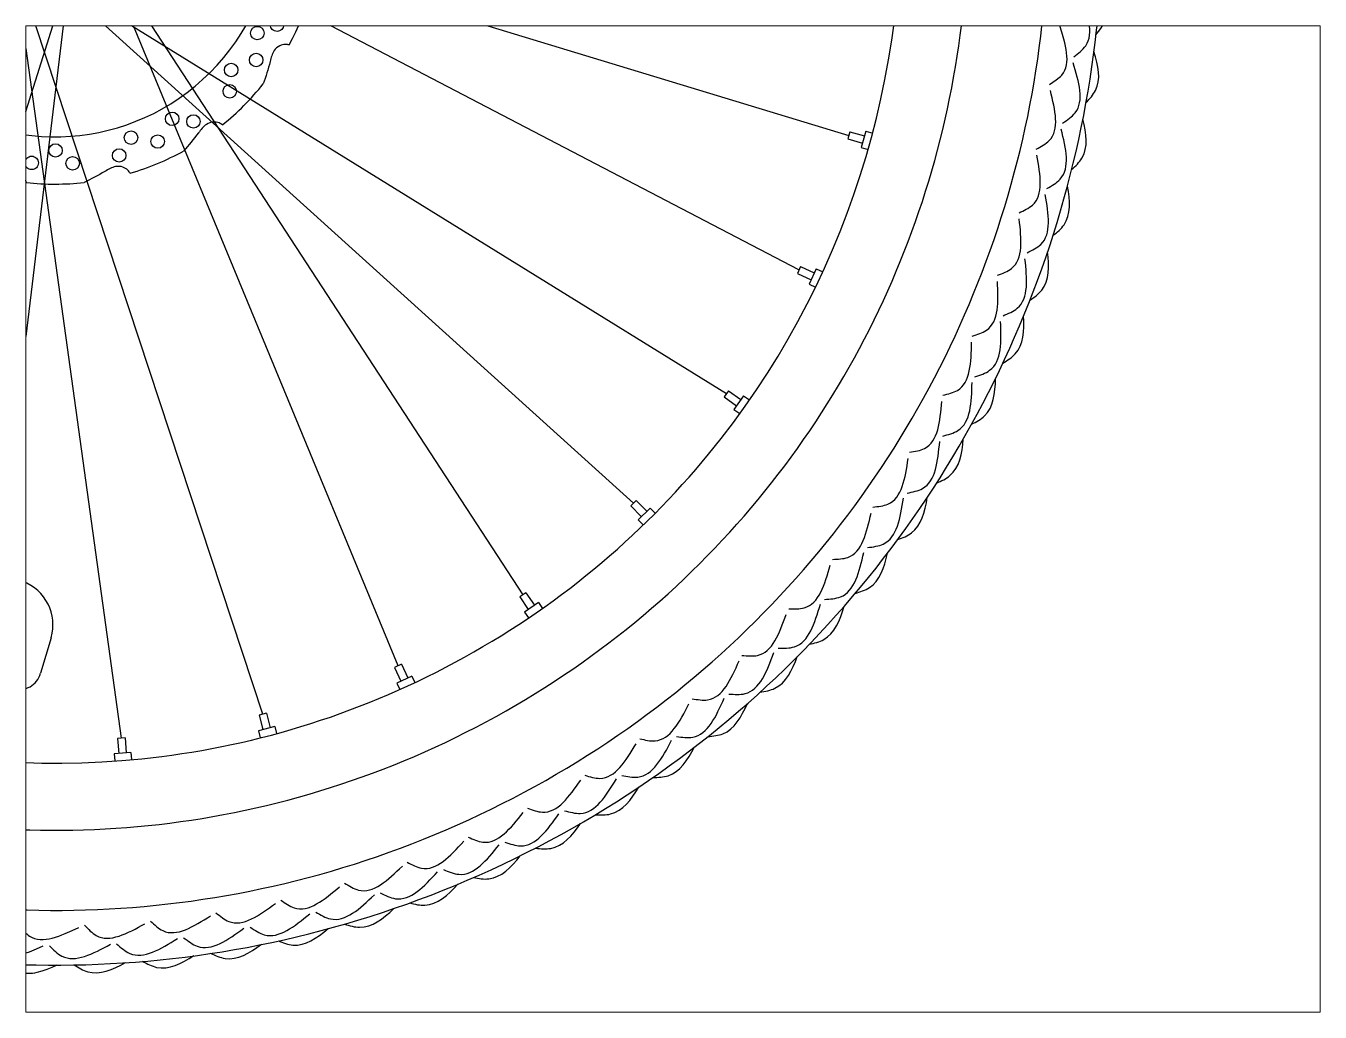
# Paper-space layout 'www.ceco.net' of a CAD drawing. Header units: millimetres. Extents: x 27 to 240, y 20 to 183.
# The model-space entities are those that its viewports show. They can reach past a viewport. Long polylines and large blocks are cut down to what shows.
import ezdxf

# ---------------------------------------------------------------- set-up
doc = ezdxf.new("R2010")
doc.units = ezdxf.units.MM
doc.layers.add('ceco.net 420', color=7, linetype='Continuous')

msp = doc.modelspace()

# ---------------------------------------------------------------- linework, layer by layer
at = {"layer": 'ceco.net 420'}
for p, q in [((28.79, 346.26), (267.54, 273.93)), ((251.2, 229.92), (28.8, 345.82)), ((120.09, 100.49), (24.23, 332.24)), ((24.5, 332.58), (160.9, 123.71)), ((-5.29, 328.99), (29.59, 76.87)), ((75.88, 84.72), (-4.53, 328.41)), ((-45.66, 142.23), (11.99, 324.77)), ((12.42, 324.86), (-17.35, 77.17)), ((8.28, 324.36), (197.06, 153.65)), ((227.47, 189.42), (9.23, 324.4)), ((267.87, 275.13), (267.22, 272.74)), ((267.87, 275.13), (272.63, 273.82)), ((273.03, 275.28), (271.57, 269.97)), ((273.03, 275.28), (275.29, 274.66)), ((267.22, 272.74), (271.97, 271.43)), ((271.57, 269.97), (273.83, 269.35)), ((251.73, 231.04), (250.67, 228.8)), ((250.67, 228.8), (255.13, 226.69)), ((251.73, 231.04), (256.19, 228.93)), ((256.84, 230.3), (254.48, 225.32)), ((256.84, 230.3), (258.95, 229.29)), ((254.48, 225.32), (256.6, 224.32)), ((228.18, 190.43), (226.75, 188.41)), ((226.75, 188.41), (230.77, 185.55)), ((228.18, 190.43), (232.2, 187.57)), ((233.08, 188.81), (229.89, 184.32)), ((233.08, 188.81), (234.99, 187.45)), ((229.89, 184.32), (231.81, 182.96)), ((197.94, 154.52), (196.18, 152.78)), ((196.18, 152.78), (199.64, 149.27)), ((197.94, 154.52), (201.4, 151.01)), ((202.48, 152.07), (198.56, 148.21)), ((198.56, 148.21), (200.21, 146.54)), ((202.48, 152.07), (204.13, 150.41)), ((161.92, 124.41), (159.88, 123)), ((159.88, 123), (162.69, 118.95)), ((161.92, 124.41), (164.72, 120.35)), ((165.97, 121.21), (161.44, 118.09)), ((165.97, 121.21), (167.3, 119.28)), ((161.44, 118.09), (162.77, 116.16)), ((6.65, 109.69), (3.21, 98.05)), ((121.22, 101.01), (118.97, 99.98)), ((118.97, 99.98), (121.02, 95.5)), ((121.22, 101.01), (123.27, 96.53)), ((124.65, 97.16), (119.65, 94.87)), ((119.65, 94.87), (120.63, 92.74)), ((124.65, 97.16), (125.63, 95.03)), ((77.07, 85.04), (74.68, 84.41)), ((77.07, 85.04), (78.32, 80.27)), ((79.78, 80.65), (74.46, 79.26)), ((74.68, 84.41), (75.92, 79.64)), ((79.78, 80.65), (80.38, 78.38)), ((30.83, 76.97), (28.36, 76.77)), ((28.36, 76.77), (28.76, 71.86)), ((30.83, 76.97), (31.22, 72.06)), ((74.46, 79.26), (75.05, 76.99)), ((32.73, 72.18), (27.25, 71.73)), ((32.73, 72.18), (32.92, 69.84)), ((27.25, 71.73), (27.44, 69.4))]:
    msp.add_line(p, q, dxfattribs=at)
for centre in [(74.08, 307.37), (80.52, 310.1), (73.7, 298.57), (65.52, 295.31), (65.06, 288.33), (46.23, 279.34), (53.18, 278.48), (32.79, 273.18), (8.1, 268.99), (41.51, 271.91), (0.29, 264.92), (13.69, 264.77), (28.9, 267.36)]:
    msp.add_circle(centre, 2.2, dxfattribs=at)
for centre, radius, start, end in [((7.85, 345.32), 342.61, 119.6029, 109.6333), ((7.85, 345.32), 324.72, 120.5579, 110.1454), ((7.85, 345.32), 298.54, 121.7585, 111.7665), ((7.85, 345.32), 276.61, 122.4439, 114.0604), ((7.85, 345.32), 71.87, 151.4403, 118.4291), ((7.85, 345.32), 87.33, 331.4016, 343.8186), ((7.85, 345.32), 87.33, 308.9016, 321.3186), ((7.85, 345.32), 87.33, 286.4016, 298.8186), ((7.85, 345.32), 87.33, 263.9016, 276.3186), ((-257.63, -573.33), 746.29, 70.01899, 77.07482), ((-7.74, 113.94), 15, 343.5469, 70.019), ((-3.98, 100.18), 7.5, 256.2695, 343.5469)]:
    msp.add_arc(centre, radius, start, end, dxfattribs=at)
for points, knots in [([(348.29, 306.84), (349.44, 308.18), (353.25, 313.02), (351.56, 319.13), (349.77, 323.66)], [1.290026, 1.290026, 1.290026, 1.290026, 6.384144, 19.446481, 19.446481, 19.446481, 19.446481]), ([(341.09, 299.65), (342.56, 300.77), (348.59, 305.4), (345.53, 313.44), (343.21, 319.51)], [0, 0, 0, 0, 5.278026, 21.651368, 21.651368, 21.651368, 21.651368]), ([(333.06, 290.59), (334.58, 291.53), (340.98, 295.52), (338.39, 303.74), (336.42, 310.02)], [0, 0, 0, 0, 5.072032, 21.445374, 21.445374, 21.445374, 21.445374]), ([(84.53, 303.51), (84.11, 303.59), (83.06, 303.79), (81.18, 303.31), (79.04, 301.43), (78.02, 296.75), (76.82, 293.14), (76.03, 290.73)], [0, 0, 0, 0, 1.265155, 3.187887, 5.583091, 9.401751, 17.081344, 17.081344, 17.081344, 17.081344]), ([(345.04, 284.66), (346.28, 285.91), (350.4, 290.49), (349.11, 296.7), (347.62, 301.34)], [1.290026, 1.290026, 1.290026, 1.290026, 6.384144, 19.446481, 19.446481, 19.446481, 19.446481]), ([(337.39, 277.95), (338.93, 278.98), (345.25, 283.2), (342.72, 291.42), (340.8, 297.63)], [0, 0, 0, 0, 5.278026, 21.651368, 21.651368, 21.651368, 21.651368]), ([(328.79, 269.44), (330.36, 270.28), (337.01, 273.84), (334.97, 282.21), (333.41, 288.6)], [0, 0, 0, 0, 5.072032, 21.445374, 21.445374, 21.445374, 21.445374]), ([(62.69, 277.35), (62.34, 277.58), (61.44, 278.17), (59.53, 278.44), (56.83, 277.53), (54.09, 273.6), (51.61, 270.72), (49.95, 268.8)], [0, 0, 0, 0, 1.265155, 3.187887, 5.583091, 9.401751, 17.081344, 17.081344, 17.081344, 17.081344]), ([(332.28, 256.54), (333.88, 257.47), (340.47, 261.27), (338.48, 269.63), (336.97, 275.96)], [0, 0, 0, 0, 5.278026, 21.651368, 21.651368, 21.651368, 21.651368]), ([(340.35, 262.73), (341.67, 263.91), (346.08, 268.21), (345.2, 274.49), (344.02, 279.21)], [1.290026, 1.290026, 1.290026, 1.290026, 6.384144, 19.446481, 19.446481, 19.446481, 19.446481]), ([(323.14, 248.61), (324.76, 249.35), (331.63, 252.47), (330.14, 260.95), (329, 267.43)], [0, 0, 0, 0, 5.072032, 21.445374, 21.445374, 21.445374, 21.445374]), ([(-1.43, 258.48), (-1.51, 258.89), (-1.73, 259.94), (-2.9, 261.49), (-5.45, 262.75), (-10.17, 261.91), (-13.96, 261.63), (-16.49, 261.44)], [0, 0, 0, 0, 1.265155, 3.187887, 5.583091, 9.401751, 17.081344, 17.081344, 17.081344, 17.081344]), ([(32.51, 261.54), (32.27, 261.89), (31.67, 262.77), (30, 263.76), (27.16, 263.94), (23.12, 261.36), (19.73, 259.65), (17.46, 258.51)], [0, 0, 0, 0, 1.265155, 3.187887, 5.583091, 9.401751, 17.081344, 17.081344, 17.081344, 17.081344]), ([(325.77, 235.51), (327.44, 236.33), (334.26, 239.69), (332.82, 248.17), (331.73, 254.58)], [0, 0, 0, 0, 5.278026, 21.651368, 21.651368, 21.651368, 21.651368]), ([(334.24, 241.16), (335.64, 242.25), (340.32, 246.25), (339.85, 252.58), (338.98, 257.37)], [1.290026, 1.290026, 1.290026, 1.290026, 6.384144, 19.446481, 19.446481, 19.446481, 19.446481]), ([(316.14, 228.19), (317.81, 228.82), (324.86, 231.49), (323.93, 240.05), (323.22, 246.59)], [0, 0, 0, 0, 5.072032, 21.445374, 21.445374, 21.445374, 21.445374]), ([(317.91, 214.95), (319.63, 215.66), (326.65, 218.57), (325.77, 227.13), (325.1, 233.6)], [0, 0, 0, 0, 5.278026, 21.651368, 21.651368, 21.651368, 21.651368]), ([(326.73, 220.04), (328.19, 221.03), (333.12, 224.72), (333.07, 231.06), (332.51, 235.9)], [1.290026, 1.290026, 1.290026, 1.290026, 6.384144, 19.446481, 19.446481, 19.446481, 19.446481]), ([(307.82, 208.28), (309.52, 208.8), (316.74, 211), (316.37, 219.61), (316.09, 226.18)], [0, 0, 0, 0, 5.072032, 21.445374, 21.445374, 21.445374, 21.445374]), ([(308.72, 194.95), (310.48, 195.55), (317.68, 197.99), (317.36, 206.59), (317.11, 213.09)], [0, 0, 0, 0, 5.278026, 21.651368, 21.651368, 21.651368, 21.651368]), ([(317.85, 199.45), (319.38, 200.35), (324.54, 203.7), (324.9, 210.04), (324.66, 214.9)], [1.290026, 1.290026, 1.290026, 1.290026, 6.384144, 19.446481, 19.446481, 19.446481, 19.446481]), ([(298.21, 188.96), (299.95, 189.36), (307.29, 191.08), (307.49, 199.7), (307.63, 206.27)], [0, 0, 0, 0, 5.072032, 21.445374, 21.445374, 21.445374, 21.445374]), ([(298.24, 175.6), (300.03, 176.08), (307.38, 178.04), (307.62, 186.64), (307.8, 193.14)], [0, 0, 0, 0, 5.278026, 21.651368, 21.651368, 21.651368, 21.651368]), ([(307.65, 179.49), (309.23, 180.28), (314.6, 183.29), (315.38, 189.59), (315.46, 194.46)], [1.290026, 1.290026, 1.290026, 1.290026, 6.384144, 19.446481, 19.446481, 19.446481, 19.446481]), ([(287.36, 170.3), (289.12, 170.59), (296.57, 171.83), (297.32, 180.41), (297.9, 186.97)], [0, 0, 0, 0, 5.072032, 21.445374, 21.445374, 21.445374, 21.445374]), ([(286.52, 156.97), (288.34, 157.33), (295.8, 158.81), (296.6, 167.37), (297.21, 173.85)], [0, 0, 0, 0, 5.278026, 21.651368, 21.651368, 21.651368, 21.651368]), ([(296.16, 160.23), (297.79, 160.92), (303.35, 163.58), (304.53, 169.81), (304.93, 174.66)], [1.290026, 1.290026, 1.290026, 1.290026, 6.384144, 19.446481, 19.446481, 19.446481, 19.446481]), ([(275.32, 152.4), (277.1, 152.57), (284.6, 153.32), (285.92, 161.83), (286.92, 168.33)], [0, 0, 0, 0, 5.072032, 21.445374, 21.445374, 21.445374, 21.445374]), ([(273.61, 139.15), (275.45, 139.39), (282.98, 140.38), (284.35, 148.87), (285.37, 155.29)], [0, 0, 0, 0, 5.278026, 21.651368, 21.651368, 21.651368, 21.651368]), ([(283.44, 141.77), (285.11, 142.35), (290.83, 144.64), (292.42, 150.78), (293.13, 155.6)], [1.290026, 1.290026, 1.290026, 1.290026, 6.384144, 19.446481, 19.446481, 19.446481, 19.446481]), ([(262.13, 135.31), (263.91, 135.37), (271.45, 135.63), (273.32, 144.04), (274.75, 150.46)], [0, 0, 0, 0, 5.072032, 21.445374, 21.445374, 21.445374, 21.445374]), ([(259.55, 122.21), (261.4, 122.33), (268.99, 122.82), (270.91, 131.21), (272.35, 137.55)], [0, 0, 0, 0, 5.278026, 21.651368, 21.651368, 21.651368, 21.651368]), ([(269.54, 124.19), (271.24, 124.66), (277.1, 126.56), (279.09, 132.59), (280.11, 137.35)], [1.290026, 1.290026, 1.290026, 1.290026, 6.384144, 19.446481, 19.446481, 19.446481, 19.446481]), ([(247.85, 119.13), (249.63, 119.08), (257.17, 118.84), (259.59, 127.11), (261.43, 133.42)], [0, 0, 0, 0, 5.072032, 21.445374, 21.445374, 21.445374, 21.445374]), ([(244.42, 106.22), (246.28, 106.22), (253.88, 106.22), (256.34, 114.46), (258.2, 120.69)], [0, 0, 0, 0, 5.278026, 21.651368, 21.651368, 21.651368, 21.651368]), ([(254.51, 107.54), (256.25, 107.9), (262.21, 109.42), (264.59, 115.3), (265.93, 119.99)], [1.290026, 1.290026, 1.290026, 1.290026, 6.384144, 19.446481, 19.446481, 19.446481, 19.446481]), ([(232.54, 103.92), (234.32, 103.75), (241.83, 103.02), (244.78, 111.11), (247.03, 117.29)], [0, 0, 0, 0, 5.072032, 21.445374, 21.445374, 21.445374, 21.445374]), ([(216.27, 89.74), (218.03, 89.45), (225.48, 88.23), (228.95, 96.12), (231.6, 102.14)], [0, 0, 0, 0, 5.072032, 21.445374, 21.445374, 21.445374, 21.445374]), ([(228.28, 91.26), (230.13, 91.14), (237.72, 90.64), (240.71, 98.7), (242.97, 104.8)], [0, 0, 0, 0, 5.278026, 21.651368, 21.651368, 21.651368, 21.651368]), ([(238.44, 91.92), (240.19, 92.16), (246.24, 93.29), (249, 99), (250.64, 103.59)], [1.290026, 1.290026, 1.290026, 1.290026, 6.384144, 19.446481, 19.446481, 19.446481, 19.446481]), ([(211.19, 77.39), (213.03, 77.15), (220.57, 76.15), (224.08, 84), (226.74, 89.94)], [0, 0, 0, 0, 5.278026, 21.651368, 21.651368, 21.651368, 21.651368]), ([(199.11, 76.66), (200.85, 76.25), (208.2, 74.55), (212.18, 82.19), (215.22, 88.02)], [0, 0, 0, 0, 5.072032, 21.445374, 21.445374, 21.445374, 21.445374]), ([(221.37, 77.38), (223.13, 77.51), (229.25, 78.24), (232.37, 83.76), (234.31, 88.23)], [1.290026, 1.290026, 1.290026, 1.290026, 6.384144, 19.446481, 19.446481, 19.446481, 19.446481]), ([(181.13, 64.72), (182.84, 64.21), (190.06, 62.02), (194.53, 69.39), (197.95, 75.01)], [0, 0, 0, 0, 5.072032, 21.445374, 21.445374, 21.445374, 21.445374]), ([(193.23, 64.66), (195.05, 64.3), (202.51, 62.82), (206.53, 70.42), (209.56, 76.17)], [0, 0, 0, 0, 5.278026, 21.651368, 21.651368, 21.651368, 21.651368]), ([(203.39, 63.99), (205.16, 64), (211.31, 64.33), (214.79, 69.63), (217.01, 73.97)], [1.290026, 1.290026, 1.290026, 1.290026, 6.384144, 19.446481, 19.446481, 19.446481, 19.446481]), ([(174.48, 53.14), (176.27, 52.66), (183.61, 50.69), (188.12, 58.01), (191.53, 63.55)], [0, 0, 0, 0, 5.278026, 21.651368, 21.651368, 21.651368, 21.651368]), ([(162.41, 53.99), (164.08, 53.37), (171.14, 50.71), (176.09, 57.77), (179.86, 63.16)], [0, 0, 0, 0, 5.072032, 21.445374, 21.445374, 21.445374, 21.445374]), ([(184.57, 51.81), (186.33, 51.7), (192.49, 51.63), (196.31, 56.69), (198.82, 60.87)], [1.290026, 1.290026, 1.290026, 1.290026, 6.384144, 19.446481, 19.446481, 19.446481, 19.446481]), ([(143.03, 44.51), (144.65, 43.77), (151.52, 40.67), (156.92, 47.38), (161.04, 52.51)], [0, 0, 0, 0, 5.072032, 21.445374, 21.445374, 21.445374, 21.445374]), ([(155.01, 42.87), (156.77, 42.27), (163.97, 39.83), (168.95, 46.84), (172.71, 52.14)], [0, 0, 0, 0, 5.278026, 21.651368, 21.651368, 21.651368, 21.651368]), ([(164.99, 40.88), (166.75, 40.66), (172.89, 40.18), (177.03, 44.98), (179.8, 48.99)], [1.290026, 1.290026, 1.290026, 1.290026, 6.384144, 19.446481, 19.446481, 19.446481, 19.446481]), ([(123.06, 36.31), (124.64, 35.47), (131.29, 31.92), (137.12, 38.27), (141.56, 43.12)], [0, 0, 0, 0, 5.072032, 21.445374, 21.445374, 21.445374, 21.445374]), ([(134.92, 33.89), (136.63, 33.18), (143.65, 30.27), (149.08, 36.94), (153.18, 41.99)], [0, 0, 0, 0, 5.278026, 21.651368, 21.651368, 21.651368, 21.651368]), ([(144.75, 31.25), (146.48, 30.92), (152.58, 30.04), (157.03, 34.56), (160.05, 38.38)], [1.290026, 1.290026, 1.290026, 1.290026, 6.384144, 19.446481, 19.446481, 19.446481, 19.446481]), ([(102.61, 29.44), (104.12, 28.5), (110.53, 24.52), (116.76, 30.47), (121.51, 35.02)], [0, 0, 0, 0, 5.072032, 21.445374, 21.445374, 21.445374, 21.445374]), ([(114.28, 26.25), (115.94, 25.43), (122.76, 22.06), (128.61, 28.37), (133.03, 33.13)], [0, 0, 0, 0, 5.278026, 21.651368, 21.651368, 21.651368, 21.651368]), ([(81.74, 23.92), (83.19, 22.88), (89.33, 18.49), (95.93, 24.02), (100.97, 28.25)], [0, 0, 0, 0, 5.072032, 21.445374, 21.445374, 21.445374, 21.445374]), ([(93.18, 19.97), (94.79, 19.04), (101.37, 15.24), (107.62, 21.15), (112.35, 25.61)], [0, 0, 0, 0, 5.278026, 21.651368, 21.651368, 21.651368, 21.651368]), ([(123.91, 22.97), (125.62, 22.52), (131.65, 21.25), (136.38, 25.47), (139.65, 29.08)], [1.290026, 1.290026, 1.290026, 1.290026, 6.384144, 19.446481, 19.446481, 19.446481, 19.446481]), ([(60.56, 19.77), (61.94, 18.64), (67.78, 13.86), (74.73, 18.95), (80.04, 22.84)], [0, 0, 0, 0, 5.072032, 21.445374, 21.445374, 21.445374, 21.445374]), ([(39.16, 17.02), (40.46, 15.8), (45.97, 10.65), (53.24, 15.28), (58.79, 18.81)], [0, 0, 0, 0, 5.072032, 21.445374, 21.445374, 21.445374, 21.445374]), ([(71.72, 15.08), (73.26, 14.05), (79.58, 9.83), (86.2, 15.31), (91.21, 19.46)], [0, 0, 0, 0, 5.278026, 21.651368, 21.651368, 21.651368, 21.651368]), ([(102.58, 16.07), (104.26, 15.51), (110.19, 13.84), (115.19, 17.75), (118.69, 21.14)], [1.290026, 1.290026, 1.290026, 1.290026, 6.384144, 19.446481, 19.446481, 19.446481, 19.446481]), ([(-3.96, 15.74), (-2.83, 14.36), (1.96, 8.54), (9.77, 12.18), (15.74, 14.95)], [0, 0, 0, 0, 5.072032, 21.445374, 21.445374, 21.445374, 21.445374]), ([(17.62, 15.68), (18.84, 14.37), (24, 8.87), (31.56, 13.01), (37.33, 16.18)], [0, 0, 0, 0, 5.072032, 21.445374, 21.445374, 21.445374, 21.445374]), ([(49.98, 11.61), (51.45, 10.49), (57.49, 5.85), (64.45, 10.9), (69.72, 14.71)], [0, 0, 0, 0, 5.278026, 21.651368, 21.651368, 21.651368, 21.651368]), ([(80.84, 10.58), (82.48, 9.91), (88.29, 7.86), (93.53, 11.43), (97.25, 14.58)], [1.290026, 1.290026, 1.290026, 1.290026, 6.384144, 19.446481, 19.446481, 19.446481, 19.446481]), ([(-15.93, 9.81), (-14.71, 8.41), (-9.69, 2.69), (-1.88, 6.28), (4.03, 8.99)], [0, 0, 0, 0, 5.278026, 21.651368, 21.651368, 21.651368, 21.651368]), ([(6.07, 8.97), (7.38, 7.66), (12.75, 2.28), (20.32, 6.37), (26.04, 9.46)], [0, 0, 0, 0, 5.278026, 21.651368, 21.651368, 21.651368, 21.651368]), ([(28.07, 9.57), (29.46, 8.35), (35.18, 3.34), (42.46, 7.91), (47.97, 11.37)], [0, 0, 0, 0, 5.278026, 21.651368, 21.651368, 21.651368, 21.651368]), ([(58.8, 6.52), (60.39, 5.75), (66.05, 3.32), (71.51, 6.54), (75.43, 9.44)], [1.290026, 1.290026, 1.290026, 1.290026, 6.384144, 19.446481, 19.446481, 19.446481, 19.446481]), ([(36.53, 3.91), (38.07, 3.04), (43.55, 0.25), (49.22, 3.1), (53.31, 5.74)], [1.290026, 1.290026, 1.290026, 1.290026, 6.384144, 19.446481, 19.446481, 19.446481, 19.446481]), ([(-8.28, 3.09), (-6.87, 2.02), (-1.79, -1.46), (4.2, 0.63), (8.6, 2.71)], [1.290026, 1.290026, 1.290026, 1.290026, 6.384144, 19.446481, 19.446481, 19.446481, 19.446481]), ([(14.14, 2.77), (15.61, 1.8), (20.91, -1.35), (26.75, 1.13), (31.01, 3.49)], [1.290026, 1.290026, 1.290026, 1.290026, 6.384144, 19.446481, 19.446481, 19.446481, 19.446481])]:
    msp.add_open_spline(points, degree=3, knots=knots, dxfattribs=at)

psp = doc.layouts.new('www.ceco.net')

# ---------------------------------------------------------------- viewports
at = {"layer": '0'}
psp.add_viewport(center=(133.35, 101.6), size=(213.36, 162.56), view_center_point=(210, 148.5), view_height=322.4396, dxfattribs=at)

doc.saveas('drawing.dxf')
